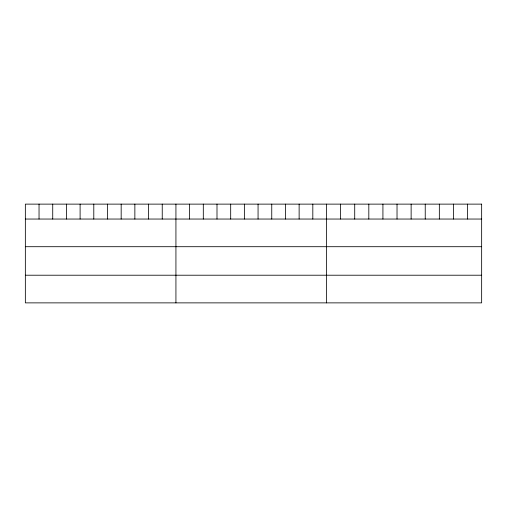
<?xml version="1.0" encoding="UTF-8"?>
<svg xmlns="http://www.w3.org/2000/svg" width="507" height="507" viewBox="0 0 507 507"><rect width="100%" height="100%" fill="white"/><g stroke="black" fill="none" stroke-linecap="round" stroke-linejoin="round"><path stroke-width="0.76" d="M25.35 219.043L481.65 219.043M25.35 246.706L481.65 246.706M25.35 275.212L481.65 275.212M467.549 204.125L467.549 219.043M453.442 204.125L453.442 219.043M439.341 204.125L439.341 219.043M425.234 204.125L425.234 219.043M411.133 204.125L411.133 219.043M397.025 204.125L397.025 219.043M382.924 204.125L382.924 219.043M368.817 204.125L368.817 219.043M354.716 204.125L354.716 219.043M340.609 204.125L340.609 219.043M326.508 204.125L326.508 302.875M312.819 204.125L312.819 219.043M299.13 204.125L299.13 219.043M285.441 204.125L285.441 219.043M271.752 204.125L271.752 219.043M258.063 204.125L258.063 219.043M244.374 204.125L244.374 219.043M230.685 204.125L230.685 219.043M216.996 204.125L216.996 219.043M203.307 204.125L203.307 219.043M189.618 204.125L189.618 219.043M175.929 204.125L175.929 302.875M162.24 204.125L162.24 219.043M148.551 204.125L148.551 219.043M134.862 204.125L134.862 219.043M121.173 204.125L121.173 219.043M107.484 204.125L107.484 219.043M93.795 204.125L93.795 219.043M80.106 204.125L80.106 219.043M66.417 204.125L66.417 219.043M52.728 204.125L52.728 219.043M39.039 204.125L39.039 219.043M481.65 204.125L25.35 204.125L25.35 302.875L481.65 302.875L481.65 204.125"/></g></svg>
